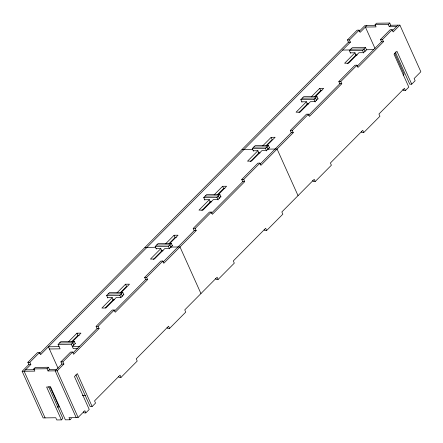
<?xml version="1.0" encoding="UTF-8"?>
<svg xmlns="http://www.w3.org/2000/svg" width="443" height="443" viewBox="0 0 443 443"><rect width="100%" height="100%" fill="white"/><g stroke="black" fill="none" stroke-linecap="round" stroke-linejoin="round"><path stroke-width="0.66" d="M27.87 362.308L29.853 362.28L30.849 364.489L28.867 364.517L27.87 362.308L37.583 352.512L39.565 352.484L40.557 354.693L350.43 42.146L349.438 39.936L347.456 39.964L348.447 42.174L350.43 42.146M347.456 39.964L357.163 30.168L359.146 30.146L360.137 32.35L366.854 25.578M29.853 362.28L39.565 352.484M349.438 39.936L359.146 30.146M48.625 386.778L62.845 418.419L61.389 419.886L56.765 419.953L55.768 417.743L43.104 417.915L22.15 371.289L28.867 364.517M39.543 353.741L348.447 42.174M359.118 31.414L364.871 25.605L375.537 25.461M30.849 364.489L24.132 371.262L45.086 417.887M22.15 371.289L34.814 371.118L33.823 368.908L35.279 367.441L48.497 367.264L49.489 369.468L56.649 369.373M49.395 348.99L60.082 348.846L58.094 344.427L61.007 341.487L74.225 341.309L75.36 343.834M107.771 297.989L106.641 295.464L109.554 292.524L122.766 292.347L123.902 294.872M156.318 249.021L155.183 246.502L158.09 243.561L171.308 243.384L172.443 245.909M204.86 200.059L203.725 197.539L206.637 194.599L219.855 194.422L220.985 196.947M253.402 151.096L252.266 148.571L255.185 145.636L268.403 145.459L269.538 147.979M301.949 102.134L300.814 99.609L303.726 96.674L316.944 96.496L318.08 99.016M350.496 53.171L349.361 50.646L352.274 47.711L365.492 47.528L366.621 50.053M375.027 48.47L365.397 27.051L376.079 26.907L375.088 24.697L376.544 23.23L389.762 23.047L390.754 25.257L399.896 25.135L420.85 71.76L414.133 78.533L415.13 80.742L411.73 84.17L409.747 84.198L395.245 51.931M68.51 341.736L76.982 333.191L80.947 333.136L72.475 341.68M105.246 307.891L113.247 299.817L112.256 297.607L101.901 308.057L105.866 308.001L116.221 297.558L120.85 297.491L123.763 294.556M117.052 292.773L125.524 284.229L129.489 284.173L121.017 292.718M153.322 259.399L161.795 250.854L160.803 248.645L150.448 259.094L154.413 259.039L164.768 248.595L169.392 248.529L172.305 245.594M165.599 243.811L174.071 235.261L178.036 235.211L170.034 243.279M201.864 210.436L210.336 201.892L209.345 199.682L198.99 210.126L202.955 210.076L213.31 199.627L217.939 199.566L220.852 196.631M214.141 194.848L222.613 186.298L226.578 186.248L218.1 194.798M250.411 161.474L258.884 152.929L257.892 150.72L247.532 161.163L251.497 161.114L261.857 150.664L266.481 150.603L269.394 147.663M262.688 145.88L271.16 137.336L275.125 137.28L267.123 145.354M298.953 112.511L307.425 103.967L306.434 101.757L296.079 112.201L300.044 112.145L310.399 101.702L315.023 101.641L317.936 98.7M311.23 96.917L319.702 88.373L323.667 88.318L315.189 96.873M347.5 63.548L355.973 54.998L354.976 52.795L344.621 63.238L348.586 63.183L358.941 52.739L363.57 52.678L366.483 49.738L373.643 49.644M71.855 341.57L77.974 335.401L79.297 335.379M120.402 292.607L126.521 286.433L125.524 284.229M168.944 243.644L175.063 237.47L176.386 237.454M217.485 194.682L223.61 188.508L224.928 188.491M266.033 145.719L272.152 139.545L271.16 137.336M314.574 96.751L320.699 90.582L322.017 90.566M33.823 368.908L47.041 368.731L48.497 367.264M58.094 344.427L71.312 344.25L74.225 341.309M106.641 295.464L119.854 295.287L122.766 292.347M155.183 246.502L168.401 246.319L171.308 243.384M203.725 197.539L216.943 197.356L219.855 194.422M252.266 148.571L265.484 148.394L268.403 145.459M300.814 99.609L314.032 99.431L316.944 96.496M349.361 50.646L362.579 50.469L365.492 47.528M375.088 24.697L388.306 24.52L389.762 23.047M47.041 368.731L48.032 370.941L49.489 369.468M75.216 343.519L72.303 346.459L79.463 346.36M388.306 24.52L389.297 26.724L390.754 25.257M60.912 361.859L62.895 361.831L63.886 364.041L61.904 364.068L60.912 361.859L70.62 352.069L72.602 352.041L73.599 354.25L99.082 328.545L98.091 326.336L96.109 326.364L97.1 328.573L99.082 328.545M96.109 326.364L112.289 310.039L114.272 310.017L115.263 312.221L147.63 279.583L146.633 277.373L144.651 277.401L145.647 279.605L147.63 279.583M144.651 277.401L160.831 261.077L162.814 261.049L163.81 263.258L196.177 230.615L195.18 228.405L193.198 228.433L194.195 230.642L196.177 230.615M193.198 228.433L209.384 212.114L211.366 212.086L212.358 214.296L244.719 181.652L243.728 179.443L241.745 179.47L242.736 181.68L244.719 181.652M241.745 179.47L257.926 163.151L259.908 163.124L260.899 165.333L293.26 132.69L292.269 130.48L290.287 130.508L291.278 132.717L293.26 132.69M290.287 130.508L306.467 114.189L308.45 114.161L309.441 116.371L341.802 83.727L340.811 81.518L338.829 81.545L339.82 83.755L341.802 83.727M338.829 81.545L355.009 65.226L356.992 65.199L357.988 67.408L383.472 41.697L382.481 39.493L380.498 39.516L381.489 41.725L383.472 41.697M380.498 39.516L390.205 29.725L392.188 29.698L393.179 31.907L399.896 25.135M62.895 361.831L72.602 352.041M98.091 326.336L114.272 310.017M146.633 277.373L162.814 261.049M195.18 228.405L211.366 212.086M243.728 179.443L259.908 163.124M292.269 130.48L308.45 114.161M340.811 81.518L356.992 65.199M382.481 39.493L392.188 29.698M61.904 364.068L55.192 370.841L76.146 417.467M73.056 352.822L97.427 328.246M114.416 311.108L145.969 279.278M162.958 262.145L194.51 230.316M211.339 213.349L243.057 181.353M260.047 164.215L291.599 132.391M308.428 115.424L340.146 83.428M356.964 66.461L381.489 41.725M392.155 30.966L397.914 25.162M48.032 370.941L57.175 370.813L63.886 364.041M403.141 75.188L404.11 74.208L394.63 53.11M61.389 419.886L46.609 387.005L50.574 386.949L65.354 419.837L69.977 419.77L71.434 418.303M69.977 419.77L68.986 417.566L78.129 417.439L84.846 410.667L85.837 412.876L89.231 409.448L74.457 376.567L77.37 373.626L92.144 406.513L95.544 403.086L94.553 400.876L120.036 375.171L121.028 377.381L137.214 361.056L136.217 358.847L168.584 326.209L169.575 328.413L185.755 312.094L184.764 309.884L217.131 277.24L218.122 279.45L234.303 263.131L233.311 260.921L265.673 228.278L266.664 230.487L282.85 214.168L281.853 211.959L314.214 179.315L315.206 181.525L331.386 165.206L330.395 162.996L362.762 130.353L363.753 132.562L379.933 116.238L378.942 114.034L404.426 88.323L405.417 90.533L408.817 87.105L394.037 54.223L396.95 51.288L411.73 84.17M389.297 26.724L396.457 26.63M350.817 49.179L364.035 49.001L365.165 51.521M342.583 50.059L349.926 49.959M350.352 52.855L354.976 52.795M355.159 55.01L357.23 54.982M405.417 90.533L403.435 90.56L402.942 89.458M302.27 98.141L315.488 97.964L316.623 100.489M301.81 101.818L306.434 101.757M306.617 103.978L308.688 103.95M363.753 132.562L361.77 132.59L361.272 131.482M253.723 147.104L266.946 146.926M242.055 149.485L252.72 149.341M267.937 149.136L277.08 149.014L298.034 195.634M253.263 150.781L257.892 150.72M258.07 152.94L260.141 152.913M315.206 181.525L313.223 181.552L312.73 180.445M205.181 196.066L218.399 195.889L219.529 198.414M204.721 199.743L209.345 199.682M209.522 201.903L211.593 201.875M266.664 230.487L264.681 230.515L264.189 229.408M156.634 245.034L169.857 244.852L170.992 247.377M144.966 247.41L155.631 247.266M170.848 247.061L179.991 246.939L200.945 293.565M156.174 248.711L160.803 248.645M160.981 250.865L163.052 250.838M218.122 279.45L216.14 279.478L215.641 278.376M108.098 293.997L121.31 293.814L122.445 296.339M107.632 297.674L112.256 297.607M112.433 299.828L114.504 299.8M169.575 328.413L167.592 328.44L167.094 327.338M59.55 342.96L72.768 342.782L73.903 345.302M59.085 346.636L48.403 346.78L58.111 368.382M77.852 348.602L73.294 348.663L71.312 344.25M25.589 369.794L34.272 369.672M121.028 377.381L119.045 377.403L118.552 376.301M82.354 395.449L85.66 395.405M57.125 406.984L59.107 406.956L49.904 386.484M92.144 406.513L90.162 406.536L75.941 374.894M85.837 412.876L83.854 412.904L83.356 411.802M362.579 50.469L363.709 52.994M319.702 88.373L320.699 90.582M314.032 99.431L315.167 101.956M266.941 146.926L268.081 149.452M265.484 148.394L266.62 150.919M222.613 186.298L223.61 188.508M216.943 197.356L218.072 199.882M174.071 235.261L175.063 237.47M168.401 246.319L169.536 248.844M119.854 295.287L120.989 297.807M76.982 333.191L77.974 335.401M57.175 370.813L78.129 417.439"/></g></svg>
